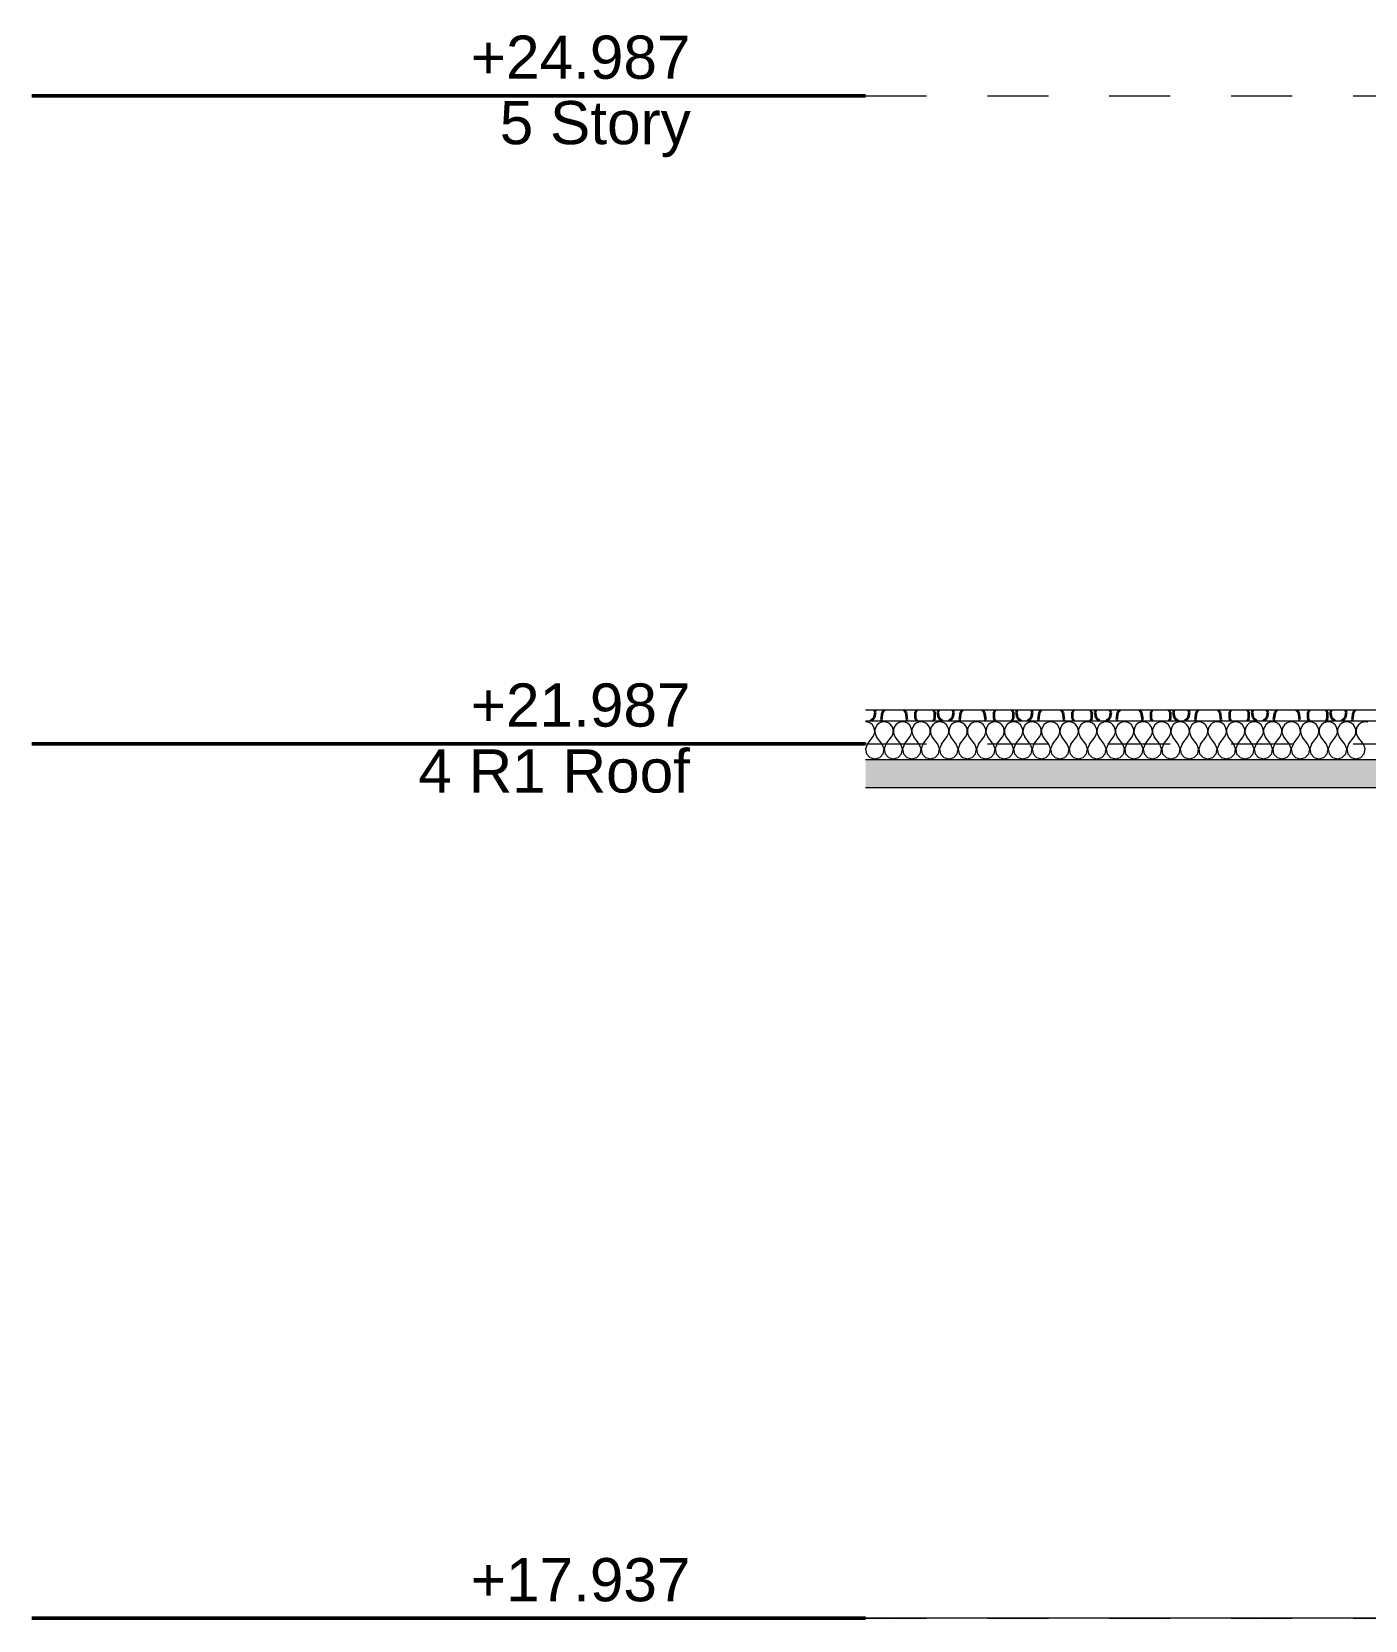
# Model space of a CAD drawing. Header units: millimetres. Extents: x -46169 to 228156, y -86316 to 18123.
# Drawn here: x 205346 to 211522, y -70388 to -63033 of the extents above; entities that cross this region are included whole.
import ezdxf

# ---------------------------------------------------------------- set-up
doc = ezdxf.new("R2010")
doc.units = ezdxf.units.MM
doc.header["$MEASUREMENT"] = 0
doc.linetypes.add('Dashed', pattern=[2822.222233, 1411.111116, -1411.111116])
doc.linetypes.add('Wipeout_Contour', pattern=[1000, 0, -1000])
for name, color, linetype, lineweight, true_color in [('0_Pen_No__105', 7, 'Continuous', 15, 0xa6a6a6), ('0_Pen_No__25', 7, 'Continuous', 50, 0x2a2a2a), ('A-20-M_Floor_Slab_Pen_No__107', 7, 'Continuous', 15, 0xa6a6a6), ('A-20-M_Floor_Slab_Pen_No__109', 7, 'Continuous', 15, 0xa6a6a6), ('A-20-M_Floor_Slab_Pen_No__144', 7, 'Continuous', 0, 0xc8c8c8), ('A-20-M_Floor_Slab_Pen_No__149', 7, 'Continuous', 0, 0x2a2a2a), ('A-20-M_Floor_Slab_Pen_No__69', 7, 'Continuous', 20, 0x606060)]:
    doc.layers.add(name, color=color, linetype=linetype, lineweight=lineweight, true_color=true_color)
for name, color, linetype, lineweight in [('0_Pen_No__6', 7, 'Continuous', 35), ('A-20-M_Floor_Slab_Pen_No__146', 8, 'Continuous', 0), ('A-20-M_Floor_Slab_Pen_No__4', 7, 'Continuous', 20), ('A-20-M_Floor_Slab_Pen_No__41', 7, 'Continuous', 35)]:
    doc.layers.add(name, color=color, linetype=linetype, lineweight=lineweight)
doc.layers.add('A-20-M_Floor_Slab', color=7, linetype='Continuous')
doc.styles.add('GENERATED_STYLE_1', font='')
doc.styles.get('GENERATED_STYLE_1').set_extended_font_data('Swis721 BT')

# ---------------------------------------------------------------- blocks, each defined once
blk = doc.blocks.new('Section Elem_550_3', base_point=(223698.6, -82529.3))
at = {"color": 254, "linetype": 'Wipeout_Contour', "lineweight": 0, "ltscale": 898909.740723}
blk.add_wipeout([(217624.4, -70394.3), (217624.4, -70379.3), (209207.6, -70379.3), (209207.6, -70394.3)], dxfattribs=at).dxf.layer = 'A-20-M_Floor_Slab'
at = {"layer": 'A-20-M_Floor_Slab_Pen_No__109', "linetype": 'Continuous'}
h = blk.add_hatch(dxfattribs=at)
h.set_pattern_fill('Lightweight_Concrete_0003', color=256, style=0, pattern_type=2)
h.set_pattern_definition([(0, (223698.64, -82529.25), (0, 779.423), [48.75, -401.25]), (0, (223923.64, -82139.5), (0, 779.423), [48.75, -401.25]), (60, (223698.64, -82529.25), (-675, 389.71), [48.75, -401.25]), (60, (224148.64, -82529.25), (-675, 389.71), [48.75, -401.25]), (120, (223747.4, -82529.25), (675, 389.71), [48.75, -401.25]), (120, (224197.4, -82529.25), (675, 389.71), [48.75, -401.25]), (0, (223698.64, -82454.25), (0, 150), [0, -150, 0, -225]), (45, (223773.64, -82454.25), (-106.066, 106.066), [0, -112.5, 0, -187.5])])
h.paths.add_polyline_path([(217624.4, -70394.3), (217624.4, -70379.3), (209207.6, -70379.3), (209207.6, -70394.3)])
at = {"layer": 'A-20-M_Floor_Slab_Pen_No__144', "linetype": 'Continuous'}
blk.add_line((212540.5, -70379.3), (209207.6, -70379.3), dxfattribs=at)
blk = doc.blocks.new('*X611', base_point=(223698.6, -82529.3))
at = {"layer": 'A-20-M_Floor_Slab_Pen_No__41', "linetype": 'Continuous'}
for p, q in [((209253.3, -66182.9), (209248.3, -66174.3)), ((209248.7, -66208.7), (209253.3, -66182.9)), ((209284, -66185.4), (209279.1, -66219.5)), ((209293.6, -66174.3), (209284, -66185.4)), ((209395.3, -66185.4), (209385.7, -66174.3)), ((209400.2, -66219.5), (209395.3, -66185.4)), ((209444.6, -66174.3), (209437.8, -66183.6)), ((209437.8, -66183.6), (209437.8, -66213.1)), ((209528.6, -66183.6), (209521.8, -66174.3)), ((209528.6, -66213.1), (209528.6, -66183.6)), ((209546.4, -66174.3), (209541.5, -66182.9)), ((209541.5, -66182.9), (209546, -66208.7)), ((209617, -66182.9), (209612, -66174.3)), ((209612.5, -66208.7), (209617, -66182.9)), ((209647.7, -66185.4), (209642.8, -66219.5)), ((209657.3, -66174.3), (209647.7, -66185.4)), ((209759, -66185.4), (209749.4, -66174.3)), ((209763.9, -66219.5), (209759, -66185.4)), ((209808.3, -66174.3), (209801.5, -66183.6)), ((209801.5, -66183.6), (209801.5, -66213.1)), ((209892.3, -66183.6), (209885.5, -66174.3)), ((209892.3, -66213.1), (209892.3, -66183.6)), ((209910.2, -66174.3), (209905.2, -66182.9)), ((209905.2, -66182.9), (209909.7, -66208.7)), ((209980.7, -66182.9), (209975.7, -66174.3)), ((209976.2, -66208.7), (209980.7, -66182.9)), ((210011.4, -66185.4), (210006.5, -66219.5)), ((210021, -66174.3), (210011.4, -66185.4)), ((210122.7, -66185.4), (210113.1, -66174.3)), ((210127.6, -66219.5), (210122.7, -66185.4)), ((210172, -66174.3), (210165.2, -66183.6)), ((210165.2, -66183.6), (210165.2, -66213.1)), ((210256, -66183.6), (210249.2, -66174.3)), ((210256, -66213.1), (210256, -66183.6)), ((210273.9, -66174.3), (210268.9, -66182.9)), ((210268.9, -66182.9), (210273.4, -66208.7)), ((210344.4, -66182.9), (210339.5, -66174.3)), ((210339.9, -66208.7), (210344.4, -66182.9)), ((210375.1, -66185.4), (210370.2, -66219.5)), ((210384.7, -66174.3), (210375.1, -66185.4)), ((210486.4, -66185.4), (210476.8, -66174.3)), ((210491.4, -66219.5), (210486.4, -66185.4)), ((210535.8, -66174.3), (210529, -66183.6)), ((210529, -66183.6), (210529, -66213.1)), ((210619.7, -66183.6), (210612.9, -66174.3)), ((210619.7, -66213.1), (210619.7, -66183.6)), ((210637.6, -66174.3), (210632.6, -66182.9)), ((210632.6, -66182.9), (210637.1, -66208.7)), ((210708.1, -66182.9), (210703.2, -66174.3)), ((210703.6, -66208.7), (210708.1, -66182.9)), ((210738.8, -66185.4), (210733.9, -66219.5)), ((210748.4, -66174.3), (210738.8, -66185.4)), ((210850.2, -66185.4), (210840.5, -66174.3)), ((210855.1, -66219.5), (210850.2, -66185.4)), ((210899.5, -66174.3), (210892.7, -66183.6)), ((210892.7, -66183.6), (210892.7, -66213.1)), ((210983.4, -66183.6), (210976.6, -66174.3)), ((210983.4, -66213.1), (210983.4, -66183.6)), ((211001.3, -66174.3), (210996.3, -66182.9)), ((210996.3, -66182.9), (211000.9, -66208.7)), ((211071.8, -66182.9), (211066.9, -66174.3)), ((211067.3, -66208.7), (211071.8, -66182.9)), ((211102.5, -66185.4), (211097.6, -66219.5)), ((211112.1, -66174.3), (211102.5, -66185.4)), ((211213.9, -66185.4), (211204.2, -66174.3)), ((211218.8, -66219.5), (211213.9, -66185.4)), ((211263.2, -66174.3), (211256.4, -66183.6)), ((211256.4, -66183.6), (211256.4, -66213.1)), ((211347.1, -66183.6), (211340.3, -66174.3)), ((211347.1, -66213.1), (211347.1, -66183.6)), ((211365, -66174.3), (211360, -66182.9)), ((211360, -66182.9), (211364.6, -66208.7)), ((211435.6, -66182.9), (211430.6, -66174.3)), ((211431, -66208.7), (211435.6, -66182.9)), ((211466.2, -66185.4), (211461.3, -66219.5)), ((211475.8, -66174.3), (211466.2, -66185.4)), ((209230.2, -66224.3), (209248.7, -66208.7)), ((209279.1, -66219.5), (209281.2, -66224.3)), ((209398.1, -66224.3), (209400.2, -66219.5)), ((209437.8, -66213.1), (209445.9, -66224.3)), ((209520.5, -66224.3), (209528.6, -66213.1)), ((209546, -66208.7), (209564.5, -66224.3)), ((209593.9, -66224.3), (209612.5, -66208.7)), ((209642.8, -66219.5), (209644.9, -66224.3)), ((209761.8, -66224.3), (209763.9, -66219.5)), ((209801.5, -66213.1), (209809.7, -66224.3)), ((209884.2, -66224.3), (209892.3, -66213.1)), ((209909.7, -66208.7), (209928.3, -66224.3)), ((209957.6, -66224.3), (209976.2, -66208.7)), ((210006.5, -66219.5), (210008.6, -66224.3)), ((210125.5, -66224.3), (210127.6, -66219.5)), ((210165.2, -66213.1), (210173.4, -66224.3)), ((210247.9, -66224.3), (210256, -66213.1)), ((210273.4, -66208.7), (210292, -66224.3)), ((210321.3, -66224.3), (210339.9, -66208.7)), ((210370.2, -66219.5), (210372.3, -66224.3)), ((210489.2, -66224.3), (210491.4, -66219.5)), ((210529, -66213.1), (210537.1, -66224.3)), ((210611.6, -66224.3), (210619.7, -66213.1)), ((210637.1, -66208.7), (210655.7, -66224.3)), ((210685.1, -66224.3), (210703.6, -66208.7)), ((210733.9, -66219.5), (210736, -66224.3)), ((210852.9, -66224.3), (210855.1, -66219.5)), ((210892.7, -66213.1), (210900.8, -66224.3)), ((210975.3, -66224.3), (210983.4, -66213.1)), ((211000.9, -66208.7), (211019.4, -66224.3)), ((211048.8, -66224.3), (211067.3, -66208.7)), ((211097.6, -66219.5), (211099.8, -66224.3)), ((211216.6, -66224.3), (211218.8, -66219.5)), ((211256.4, -66213.1), (211264.5, -66224.3)), ((211339, -66224.3), (211347.1, -66213.1)), ((211364.6, -66208.7), (211383.1, -66224.3)), ((211412.5, -66224.3), (211431, -66208.7)), ((211461.3, -66219.5), (211463.5, -66224.3))]:
    blk.add_line(p, q, dxfattribs=at)
blk = doc.blocks.new('*X612', base_point=(223698.6, -82529.3))
at = {"layer": 'A-20-M_Floor_Slab_Pen_No__107', "linetype": 'Continuous'}
for p, q in [((209219.3, -66230.2), (209207.6, -66228.5)), ((209230.1, -66234.9), (209219.3, -66230.2)), ((209239.2, -66242.5), (209230.1, -66234.9)), ((209245.9, -66252.2), (209239.2, -66242.5)), ((209249.7, -66263.4), (209245.9, -66252.2)), ((209250.3, -66275.2), (209249.7, -66263.4)), ((209251.2, -66263.4), (209250.6, -66275.2)), ((209255, -66252.2), (209251.2, -66263.4)), ((209261.7, -66242.5), (209255, -66252.2)), ((209270.8, -66234.9), (209261.7, -66242.5)), ((209281.6, -66230.2), (209270.8, -66234.9)), ((209293.3, -66228.5), (209281.6, -66230.2)), ((209305, -66230.2), (209293.3, -66228.5)), ((209315.8, -66234.9), (209305, -66230.2)), ((209324.9, -66242.5), (209315.8, -66234.9)), ((209331.6, -66252.2), (209324.9, -66242.5)), ((209335.4, -66263.4), (209331.6, -66252.2)), ((209336, -66275.2), (209335.4, -66263.4)), ((209336.9, -66263.4), (209336.3, -66275.2)), ((209340.7, -66252.2), (209336.9, -66263.4)), ((209347.4, -66242.5), (209340.7, -66252.2)), ((209356.5, -66234.9), (209347.4, -66242.5)), ((209367.3, -66230.2), (209356.5, -66234.9)), ((209379, -66228.5), (209367.3, -66230.2)), ((209390.7, -66230.2), (209379, -66228.5)), ((209401.6, -66234.9), (209390.7, -66230.2)), ((209410.7, -66242.5), (209401.6, -66234.9)), ((209417.4, -66252.2), (209410.7, -66242.5)), ((209421.1, -66263.4), (209417.4, -66252.2)), ((209421.7, -66275.2), (209421.1, -66263.4)), ((209422.6, -66263.4), (209422.1, -66275.2)), ((209426.4, -66252.2), (209422.6, -66263.4)), ((209433.1, -66242.5), (209426.4, -66252.2)), ((209442.2, -66234.9), (209433.1, -66242.5)), ((209453, -66230.2), (209442.2, -66234.9)), ((209464.7, -66228.5), (209453, -66230.2)), ((209476.4, -66230.2), (209464.7, -66228.5)), ((209487.3, -66234.9), (209476.4, -66230.2)), ((209496.4, -66242.5), (209487.3, -66234.9)), ((209503.1, -66252.2), (209496.4, -66242.5)), ((209506.8, -66263.4), (209503.1, -66252.2)), ((209507.4, -66275.2), (209506.8, -66263.4)), ((209508.3, -66263.4), (209507.8, -66275.2)), ((209512.1, -66252.2), (209508.3, -66263.4)), ((209518.8, -66242.5), (209512.1, -66252.2)), ((209527.9, -66234.9), (209518.8, -66242.5)), ((209538.7, -66230.2), (209527.9, -66234.9)), ((209550.5, -66228.5), (209538.7, -66230.2)), ((209562.2, -66230.2), (209550.5, -66228.5)), ((209573, -66234.9), (209562.2, -66230.2)), ((209582.1, -66242.5), (209573, -66234.9)), ((209588.8, -66252.2), (209582.1, -66242.5)), ((209592.6, -66263.4), (209588.8, -66252.2)), ((209593.1, -66275.2), (209592.6, -66263.4)), ((209594.1, -66263.4), (209593.5, -66275.2)), ((209597.8, -66252.2), (209594.1, -66263.4)), ((209604.5, -66242.5), (209597.8, -66252.2)), ((209613.6, -66234.9), (209604.5, -66242.5)), ((209624.5, -66230.2), (209613.6, -66234.9)), ((209636.2, -66228.5), (209624.5, -66230.2)), ((209647.9, -66230.2), (209636.2, -66228.5)), ((209658.7, -66234.9), (209647.9, -66230.2)), ((209667.8, -66242.5), (209658.7, -66234.9)), ((209674.5, -66252.2), (209667.8, -66242.5)), ((209678.3, -66263.4), (209674.5, -66252.2)), ((209678.8, -66275.2), (209678.3, -66263.4)), ((209679.8, -66263.4), (209679.2, -66275.2)), ((209683.5, -66252.2), (209679.8, -66263.4)), ((209690.2, -66242.5), (209683.5, -66252.2)), ((209699.3, -66234.9), (209690.2, -66242.5)), ((209710.2, -66230.2), (209699.3, -66234.9)), ((209721.9, -66228.5), (209710.2, -66230.2)), ((209733.6, -66230.2), (209721.9, -66228.5)), ((209744.4, -66234.9), (209733.6, -66230.2)), ((209753.5, -66242.5), (209744.4, -66234.9)), ((209760.2, -66252.2), (209753.5, -66242.5)), ((209764, -66263.4), (209760.2, -66252.2)), ((209764.6, -66275.2), (209764, -66263.4)), ((209765.5, -66263.4), (209764.9, -66275.2)), ((209769.3, -66252.2), (209765.5, -66263.4)), ((209776, -66242.5), (209769.3, -66252.2)), ((209785.1, -66234.9), (209776, -66242.5)), ((209795.9, -66230.2), (209785.1, -66234.9)), ((209807.6, -66228.5), (209795.9, -66230.2)), ((209819.3, -66230.2), (209807.6, -66228.5)), ((209830.1, -66234.9), (209819.3, -66230.2)), ((209839.2, -66242.5), (209830.1, -66234.9)), ((209845.9, -66252.2), (209839.2, -66242.5)), ((209849.7, -66263.4), (209845.9, -66252.2)), ((209850.3, -66275.2), (209849.7, -66263.4)), ((209851.2, -66263.4), (209850.6, -66275.2)), ((209855, -66252.2), (209851.2, -66263.4)), ((209861.7, -66242.5), (209855, -66252.2)), ((209870.8, -66234.9), (209861.7, -66242.5)), ((209881.6, -66230.2), (209870.8, -66234.9)), ((209893.3, -66228.5), (209881.6, -66230.2)), ((209905, -66230.2), (209893.3, -66228.5)), ((209915.8, -66234.9), (209905, -66230.2)), ((209924.9, -66242.5), (209915.8, -66234.9)), ((209931.6, -66252.2), (209924.9, -66242.5)), ((209935.4, -66263.4), (209931.6, -66252.2)), ((209936, -66275.2), (209935.4, -66263.4)), ((209936.9, -66263.4), (209936.3, -66275.2)), ((209940.7, -66252.2), (209936.9, -66263.4)), ((209947.4, -66242.5), (209940.7, -66252.2)), ((209956.5, -66234.9), (209947.4, -66242.5)), ((209967.3, -66230.2), (209956.5, -66234.9)), ((209979, -66228.5), (209967.3, -66230.2)), ((209990.7, -66230.2), (209979, -66228.5)), ((210001.6, -66234.9), (209990.7, -66230.2)), ((210010.7, -66242.5), (210001.6, -66234.9)), ((210017.4, -66252.2), (210010.7, -66242.5)), ((210021.1, -66263.4), (210017.4, -66252.2)), ((210021.7, -66275.2), (210021.1, -66263.4)), ((210022.6, -66263.4), (210022.1, -66275.2)), ((210026.4, -66252.2), (210022.6, -66263.4)), ((210033.1, -66242.5), (210026.4, -66252.2)), ((210042.2, -66234.9), (210033.1, -66242.5)), ((210053, -66230.2), (210042.2, -66234.9)), ((210064.7, -66228.5), (210053, -66230.2)), ((210076.4, -66230.2), (210064.7, -66228.5)), ((210087.3, -66234.9), (210076.4, -66230.2)), ((210096.4, -66242.5), (210087.3, -66234.9)), ((210103.1, -66252.2), (210096.4, -66242.5)), ((210106.8, -66263.4), (210103.1, -66252.2)), ((210107.4, -66275.2), (210106.8, -66263.4)), ((210108.3, -66263.4), (210107.8, -66275.2)), ((210112.1, -66252.2), (210108.3, -66263.4)), ((210118.8, -66242.5), (210112.1, -66252.2)), ((210127.9, -66234.9), (210118.8, -66242.5)), ((210138.7, -66230.2), (210127.9, -66234.9)), ((210150.5, -66228.5), (210138.7, -66230.2)), ((210162.2, -66230.2), (210150.5, -66228.5)), ((210173, -66234.9), (210162.2, -66230.2)), ((210182.1, -66242.5), (210173, -66234.9)), ((210188.8, -66252.2), (210182.1, -66242.5)), ((210192.6, -66263.4), (210188.8, -66252.2)), ((210193.1, -66275.2), (210192.6, -66263.4)), ((210194.1, -66263.4), (210193.5, -66275.2)), ((210197.8, -66252.2), (210194.1, -66263.4)), ((210204.5, -66242.5), (210197.8, -66252.2)), ((210213.6, -66234.9), (210204.5, -66242.5)), ((210224.5, -66230.2), (210213.6, -66234.9)), ((210236.2, -66228.5), (210224.5, -66230.2)), ((210247.9, -66230.2), (210236.2, -66228.5)), ((210258.7, -66234.9), (210247.9, -66230.2)), ((210267.8, -66242.5), (210258.7, -66234.9)), ((210274.5, -66252.2), (210267.8, -66242.5)), ((210278.3, -66263.4), (210274.5, -66252.2)), ((210278.8, -66275.2), (210278.3, -66263.4)), ((210279.8, -66263.4), (210279.2, -66275.2)), ((210283.5, -66252.2), (210279.8, -66263.4)), ((210290.2, -66242.5), (210283.5, -66252.2)), ((210299.3, -66234.9), (210290.2, -66242.5)), ((210310.2, -66230.2), (210299.3, -66234.9)), ((210321.9, -66228.5), (210310.2, -66230.2)), ((210333.6, -66230.2), (210321.9, -66228.5)), ((210344.4, -66234.9), (210333.6, -66230.2)), ((210353.5, -66242.5), (210344.4, -66234.9)), ((210360.2, -66252.2), (210353.5, -66242.5)), ((210364, -66263.4), (210360.2, -66252.2)), ((210364.6, -66275.2), (210364, -66263.4)), ((210365.5, -66263.4), (210364.9, -66275.2)), ((210369.3, -66252.2), (210365.5, -66263.4)), ((210376, -66242.5), (210369.3, -66252.2)), ((210385.1, -66234.9), (210376, -66242.5)), ((210395.9, -66230.2), (210385.1, -66234.9)), ((210407.6, -66228.5), (210395.9, -66230.2)), ((210419.3, -66230.2), (210407.6, -66228.5)), ((210430.1, -66234.9), (210419.3, -66230.2)), ((210439.2, -66242.5), (210430.1, -66234.9)), ((210445.9, -66252.2), (210439.2, -66242.5)), ((210449.7, -66263.4), (210445.9, -66252.2)), ((210450.3, -66275.2), (210449.7, -66263.4)), ((210451.2, -66263.4), (210450.6, -66275.2)), ((210455, -66252.2), (210451.2, -66263.4)), ((210461.7, -66242.5), (210455, -66252.2)), ((210470.8, -66234.9), (210461.7, -66242.5)), ((210481.6, -66230.2), (210470.8, -66234.9)), ((210493.3, -66228.5), (210481.6, -66230.2)), ((210505, -66230.2), (210493.3, -66228.5)), ((210515.8, -66234.9), (210505, -66230.2)), ((210524.9, -66242.5), (210515.8, -66234.9)), ((210531.6, -66252.2), (210524.9, -66242.5)), ((210535.4, -66263.4), (210531.6, -66252.2)), ((210536, -66275.2), (210535.4, -66263.4)), ((210536.9, -66263.4), (210536.3, -66275.2)), ((210540.7, -66252.2), (210536.9, -66263.4)), ((210547.4, -66242.5), (210540.7, -66252.2)), ((210556.5, -66234.9), (210547.4, -66242.5)), ((210567.3, -66230.2), (210556.5, -66234.9)), ((210579, -66228.5), (210567.3, -66230.2)), ((210590.7, -66230.2), (210579, -66228.5)), ((210601.6, -66234.9), (210590.7, -66230.2)), ((210610.7, -66242.5), (210601.6, -66234.9)), ((210617.4, -66252.2), (210610.7, -66242.5)), ((210621.1, -66263.4), (210617.4, -66252.2)), ((210621.7, -66275.2), (210621.1, -66263.4)), ((210622.6, -66263.4), (210622.1, -66275.2)), ((210626.4, -66252.2), (210622.6, -66263.4)), ((210633.1, -66242.5), (210626.4, -66252.2)), ((210642.2, -66234.9), (210633.1, -66242.5)), ((210653, -66230.2), (210642.2, -66234.9)), ((210664.7, -66228.5), (210653, -66230.2)), ((210676.4, -66230.2), (210664.7, -66228.5)), ((210687.3, -66234.9), (210676.4, -66230.2)), ((210696.4, -66242.5), (210687.3, -66234.9)), ((210703.1, -66252.2), (210696.4, -66242.5)), ((210706.8, -66263.4), (210703.1, -66252.2)), ((210707.4, -66275.2), (210706.8, -66263.4)), ((210708.3, -66263.4), (210707.8, -66275.2)), ((210712.1, -66252.2), (210708.3, -66263.4)), ((210718.8, -66242.5), (210712.1, -66252.2)), ((210727.9, -66234.9), (210718.8, -66242.5)), ((210738.7, -66230.2), (210727.9, -66234.9)), ((210750.5, -66228.5), (210738.7, -66230.2)), ((210762.2, -66230.2), (210750.5, -66228.5)), ((210773, -66234.9), (210762.2, -66230.2)), ((210782.1, -66242.5), (210773, -66234.9)), ((210788.8, -66252.2), (210782.1, -66242.5)), ((210792.6, -66263.4), (210788.8, -66252.2)), ((210793.1, -66275.2), (210792.6, -66263.4)), ((210794.1, -66263.4), (210793.5, -66275.2)), ((210797.8, -66252.2), (210794.1, -66263.4)), ((210804.5, -66242.5), (210797.8, -66252.2)), ((210813.6, -66234.9), (210804.5, -66242.5)), ((210824.5, -66230.2), (210813.6, -66234.9)), ((210836.2, -66228.5), (210824.5, -66230.2)), ((210847.9, -66230.2), (210836.2, -66228.5)), ((210858.7, -66234.9), (210847.9, -66230.2)), ((210867.8, -66242.5), (210858.7, -66234.9)), ((210874.5, -66252.2), (210867.8, -66242.5)), ((210878.3, -66263.4), (210874.5, -66252.2)), ((210878.8, -66275.2), (210878.3, -66263.4)), ((210879.8, -66263.4), (210879.2, -66275.2)), ((210883.5, -66252.2), (210879.8, -66263.4)), ((210890.2, -66242.5), (210883.5, -66252.2)), ((210899.3, -66234.9), (210890.2, -66242.5)), ((210910.2, -66230.2), (210899.3, -66234.9)), ((210921.9, -66228.5), (210910.2, -66230.2)), ((210933.6, -66230.2), (210921.9, -66228.5)), ((210944.4, -66234.9), (210933.6, -66230.2)), ((210953.5, -66242.5), (210944.4, -66234.9)), ((210960.2, -66252.2), (210953.5, -66242.5)), ((210964, -66263.4), (210960.2, -66252.2)), ((210964.6, -66275.2), (210964, -66263.4)), ((210965.5, -66263.4), (210964.9, -66275.2)), ((210969.3, -66252.2), (210965.5, -66263.4)), ((210976, -66242.5), (210969.3, -66252.2)), ((210985.1, -66234.9), (210976, -66242.5)), ((210995.9, -66230.2), (210985.1, -66234.9)), ((211007.6, -66228.5), (210995.9, -66230.2)), ((211019.3, -66230.2), (211007.6, -66228.5)), ((211030.1, -66234.9), (211019.3, -66230.2)), ((211039.2, -66242.5), (211030.1, -66234.9)), ((211045.9, -66252.2), (211039.2, -66242.5)), ((211049.7, -66263.4), (211045.9, -66252.2)), ((211050.3, -66275.2), (211049.7, -66263.4)), ((211051.2, -66263.4), (211050.6, -66275.2)), ((211055, -66252.2), (211051.2, -66263.4)), ((211061.7, -66242.5), (211055, -66252.2)), ((211070.8, -66234.9), (211061.7, -66242.5)), ((211081.6, -66230.2), (211070.8, -66234.9)), ((211093.3, -66228.5), (211081.6, -66230.2)), ((211105, -66230.2), (211093.3, -66228.5)), ((211115.8, -66234.9), (211105, -66230.2)), ((211124.9, -66242.5), (211115.8, -66234.9)), ((211131.6, -66252.2), (211124.9, -66242.5)), ((211135.4, -66263.4), (211131.6, -66252.2)), ((211136, -66275.2), (211135.4, -66263.4)), ((211136.9, -66263.4), (211136.3, -66275.2)), ((211140.7, -66252.2), (211136.9, -66263.4)), ((211147.4, -66242.5), (211140.7, -66252.2)), ((211156.5, -66234.9), (211147.4, -66242.5)), ((211167.3, -66230.2), (211156.5, -66234.9)), ((211179, -66228.5), (211167.3, -66230.2)), ((211190.7, -66230.2), (211179, -66228.5)), ((211201.6, -66234.9), (211190.7, -66230.2)), ((211210.7, -66242.5), (211201.6, -66234.9)), ((211217.4, -66252.2), (211210.7, -66242.5)), ((211221.1, -66263.4), (211217.4, -66252.2)), ((211221.7, -66275.2), (211221.1, -66263.4)), ((211222.6, -66263.4), (211222.1, -66275.2)), ((211226.4, -66252.2), (211222.6, -66263.4)), ((211233.1, -66242.5), (211226.4, -66252.2)), ((211242.2, -66234.9), (211233.1, -66242.5)), ((211253, -66230.2), (211242.2, -66234.9)), ((211264.7, -66228.5), (211253, -66230.2)), ((211276.4, -66230.2), (211264.7, -66228.5)), ((211287.3, -66234.9), (211276.4, -66230.2)), ((211296.4, -66242.5), (211287.3, -66234.9)), ((211303.1, -66252.2), (211296.4, -66242.5)), ((211306.8, -66263.4), (211303.1, -66252.2)), ((211307.4, -66275.2), (211306.8, -66263.4)), ((211308.3, -66263.4), (211307.8, -66275.2)), ((211312.1, -66252.2), (211308.3, -66263.4)), ((211318.8, -66242.5), (211312.1, -66252.2)), ((211327.9, -66234.9), (211318.8, -66242.5)), ((211338.7, -66230.2), (211327.9, -66234.9)), ((211350.5, -66228.5), (211338.7, -66230.2)), ((211362.2, -66230.2), (211350.5, -66228.5)), ((211373, -66234.9), (211362.2, -66230.2)), ((211382.1, -66242.5), (211373, -66234.9)), ((211388.8, -66252.2), (211382.1, -66242.5)), ((211392.6, -66263.4), (211388.8, -66252.2)), ((211393.1, -66275.2), (211392.6, -66263.4)), ((211394.1, -66263.4), (211393.5, -66275.2)), ((211397.8, -66252.2), (211394.1, -66263.4)), ((211404.5, -66242.5), (211397.8, -66252.2)), ((211413.6, -66234.9), (211404.5, -66242.5)), ((211424.5, -66230.2), (211413.6, -66234.9)), ((211436.2, -66228.5), (211424.5, -66230.2)), ((211447.9, -66230.2), (211436.2, -66228.5)), ((211458.7, -66234.9), (211447.9, -66230.2)), ((211467.8, -66242.5), (211458.7, -66234.9)), ((211474.5, -66252.2), (211467.8, -66242.5)), ((211478.3, -66263.4), (211474.5, -66252.2)), ((211478.8, -66275.2), (211478.3, -66263.4)), ((211479.8, -66263.4), (211479.2, -66275.2)), ((211483.5, -66252.2), (211479.8, -66263.4)), ((211490.2, -66242.5), (211483.5, -66252.2)), ((211499.3, -66234.9), (211490.2, -66242.5)), ((211510.2, -66230.2), (211499.3, -66234.9)), ((211521.9, -66228.5), (211510.2, -66230.2)), ((211533.6, -66230.2), (211521.9, -66228.5)), ((209216.2, -66331.4), (209207.8, -66353.3)), ((209216.2, -66331.4), (209241.9, -66297.1)), ((209241.9, -66297.1), (209247.6, -66286.8)), ((209247.6, -66286.8), (209250.3, -66275.2)), ((209250.6, -66275.2), (209253.3, -66286.8)), ((209253.3, -66286.8), (209259, -66297.1)), ((209284.7, -66331.4), (209259, -66297.1)), ((209293.1, -66353.3), (209284.7, -66331.4)), ((209301.9, -66331.4), (209293.5, -66353.3)), ((209301.9, -66331.4), (209327.6, -66297.1)), ((209327.6, -66297.1), (209333.3, -66286.8)), ((209333.3, -66286.8), (209336, -66275.2)), ((209336.3, -66275.2), (209339, -66286.8)), ((209339, -66286.8), (209344.7, -66297.1)), ((209370.5, -66331.4), (209344.7, -66297.1)), ((209378.8, -66353.3), (209370.5, -66331.4)), ((209387.6, -66331.4), (209379.2, -66353.3)), ((209387.6, -66331.4), (209413.3, -66297.1)), ((209413.3, -66297.1), (209419, -66286.8)), ((209419, -66286.8), (209421.7, -66275.2)), ((209422.1, -66275.2), (209424.7, -66286.8)), ((209424.7, -66286.8), (209430.5, -66297.1)), ((209456.2, -66331.4), (209430.5, -66297.1)), ((209464.6, -66353.3), (209456.2, -66331.4)), ((209473.3, -66331.4), (209464.9, -66353.3)), ((209473.3, -66331.4), (209499, -66297.1)), ((209499, -66297.1), (209504.7, -66286.8)), ((209504.7, -66286.8), (209507.4, -66275.2)), ((209507.8, -66275.2), (209510.4, -66286.8)), ((209510.4, -66286.8), (209516.2, -66297.1)), ((209541.9, -66331.4), (209516.2, -66297.1)), ((209550.3, -66353.3), (209541.9, -66331.4)), ((209559, -66331.4), (209550.6, -66353.3)), ((209559, -66331.4), (209584.7, -66297.1)), ((209584.7, -66297.1), (209590.5, -66286.8)), ((209590.5, -66286.8), (209593.1, -66275.2)), ((209593.5, -66275.2), (209596.2, -66286.8)), ((209596.2, -66286.8), (209601.9, -66297.1)), ((209627.6, -66331.4), (209601.9, -66297.1)), ((209636, -66353.3), (209627.6, -66331.4)), ((209644.7, -66331.4), (209636.3, -66353.3)), ((209644.7, -66331.4), (209670.5, -66297.1)), ((209670.5, -66297.1), (209676.2, -66286.8)), ((209676.2, -66286.8), (209678.8, -66275.2)), ((209679.2, -66275.2), (209681.9, -66286.8)), ((209681.9, -66286.8), (209687.6, -66297.1)), ((209713.3, -66331.4), (209687.6, -66297.1)), ((209721.7, -66353.3), (209713.3, -66331.4)), ((209730.5, -66331.4), (209722.1, -66353.3)), ((209730.5, -66331.4), (209756.2, -66297.1)), ((209756.2, -66297.1), (209761.9, -66286.8)), ((209761.9, -66286.8), (209764.6, -66275.2)), ((209764.9, -66275.2), (209767.6, -66286.8)), ((209767.6, -66286.8), (209773.3, -66297.1)), ((209799, -66331.4), (209773.3, -66297.1)), ((209807.4, -66353.3), (209799, -66331.4)), ((209816.2, -66331.4), (209807.8, -66353.3)), ((209816.2, -66331.4), (209841.9, -66297.1)), ((209841.9, -66297.1), (209847.6, -66286.8)), ((209847.6, -66286.8), (209850.3, -66275.2)), ((209850.6, -66275.2), (209853.3, -66286.8)), ((209853.3, -66286.8), (209859, -66297.1)), ((209884.7, -66331.4), (209859, -66297.1)), ((209893.1, -66353.3), (209884.7, -66331.4)), ((209901.9, -66331.4), (209893.5, -66353.3)), ((209901.9, -66331.4), (209927.6, -66297.1)), ((209927.6, -66297.1), (209933.3, -66286.8)), ((209933.3, -66286.8), (209936, -66275.2)), ((209936.3, -66275.2), (209939, -66286.8)), ((209939, -66286.8), (209944.7, -66297.1)), ((209970.5, -66331.4), (209944.7, -66297.1)), ((209978.8, -66353.3), (209970.5, -66331.4)), ((209987.6, -66331.4), (209979.2, -66353.3)), ((209987.6, -66331.4), (210013.3, -66297.1)), ((210013.3, -66297.1), (210019, -66286.8)), ((210019, -66286.8), (210021.7, -66275.2)), ((210022.1, -66275.2), (210024.7, -66286.8)), ((210024.7, -66286.8), (210030.5, -66297.1)), ((210056.2, -66331.4), (210030.5, -66297.1)), ((210064.6, -66353.3), (210056.2, -66331.4)), ((210073.3, -66331.4), (210064.9, -66353.3)), ((210073.3, -66331.4), (210099, -66297.1)), ((210099, -66297.1), (210104.7, -66286.8)), ((210104.7, -66286.8), (210107.4, -66275.2)), ((210107.8, -66275.2), (210110.4, -66286.8)), ((210110.4, -66286.8), (210116.2, -66297.1)), ((210141.9, -66331.4), (210116.2, -66297.1)), ((210150.3, -66353.3), (210141.9, -66331.4)), ((210159, -66331.4), (210150.6, -66353.3)), ((210159, -66331.4), (210184.7, -66297.1)), ((210184.7, -66297.1), (210190.5, -66286.8)), ((210190.5, -66286.8), (210193.1, -66275.2)), ((210193.5, -66275.2), (210196.2, -66286.8)), ((210196.2, -66286.8), (210201.9, -66297.1)), ((210227.6, -66331.4), (210201.9, -66297.1)), ((210236, -66353.3), (210227.6, -66331.4)), ((210244.7, -66331.4), (210236.3, -66353.3)), ((210244.7, -66331.4), (210270.5, -66297.1)), ((210270.5, -66297.1), (210276.2, -66286.8)), ((210276.2, -66286.8), (210278.8, -66275.2)), ((210279.2, -66275.2), (210281.9, -66286.8)), ((210281.9, -66286.8), (210287.6, -66297.1)), ((210313.3, -66331.4), (210287.6, -66297.1)), ((210321.7, -66353.3), (210313.3, -66331.4)), ((210330.5, -66331.4), (210322.1, -66353.3)), ((210330.5, -66331.4), (210356.2, -66297.1)), ((210356.2, -66297.1), (210361.9, -66286.8)), ((210361.9, -66286.8), (210364.6, -66275.2)), ((210364.9, -66275.2), (210367.6, -66286.8)), ((210367.6, -66286.8), (210373.3, -66297.1)), ((210399, -66331.4), (210373.3, -66297.1)), ((210407.4, -66353.3), (210399, -66331.4)), ((210416.2, -66331.4), (210407.8, -66353.3)), ((210416.2, -66331.4), (210441.9, -66297.1)), ((210441.9, -66297.1), (210447.6, -66286.8)), ((210447.6, -66286.8), (210450.3, -66275.2)), ((210450.6, -66275.2), (210453.3, -66286.8)), ((210453.3, -66286.8), (210459, -66297.1)), ((210484.7, -66331.4), (210459, -66297.1)), ((210493.1, -66353.3), (210484.7, -66331.4)), ((210501.9, -66331.4), (210493.5, -66353.3)), ((210501.9, -66331.4), (210527.6, -66297.1)), ((210527.6, -66297.1), (210533.3, -66286.8)), ((210533.3, -66286.8), (210536, -66275.2)), ((210536.3, -66275.2), (210539, -66286.8)), ((210539, -66286.8), (210544.7, -66297.1)), ((210570.5, -66331.4), (210544.7, -66297.1)), ((210578.8, -66353.3), (210570.5, -66331.4)), ((210587.6, -66331.4), (210579.2, -66353.3)), ((210587.6, -66331.4), (210613.3, -66297.1)), ((210613.3, -66297.1), (210619, -66286.8)), ((210619, -66286.8), (210621.7, -66275.2)), ((210622.1, -66275.2), (210624.7, -66286.8)), ((210624.7, -66286.8), (210630.5, -66297.1)), ((210656.2, -66331.4), (210630.5, -66297.1)), ((210664.6, -66353.3), (210656.2, -66331.4)), ((210673.3, -66331.4), (210664.9, -66353.3)), ((210673.3, -66331.4), (210699, -66297.1)), ((210699, -66297.1), (210704.7, -66286.8)), ((210704.7, -66286.8), (210707.4, -66275.2)), ((210707.8, -66275.2), (210710.4, -66286.8)), ((210710.4, -66286.8), (210716.2, -66297.1)), ((210741.9, -66331.4), (210716.2, -66297.1)), ((210750.3, -66353.3), (210741.9, -66331.4)), ((210759, -66331.4), (210750.6, -66353.3)), ((210759, -66331.4), (210784.7, -66297.1)), ((210784.7, -66297.1), (210790.5, -66286.8)), ((210790.5, -66286.8), (210793.1, -66275.2)), ((210793.5, -66275.2), (210796.2, -66286.8)), ((210796.2, -66286.8), (210801.9, -66297.1)), ((210827.6, -66331.4), (210801.9, -66297.1)), ((210836, -66353.3), (210827.6, -66331.4)), ((210844.7, -66331.4), (210836.3, -66353.3)), ((210844.7, -66331.4), (210870.5, -66297.1)), ((210870.5, -66297.1), (210876.2, -66286.8)), ((210876.2, -66286.8), (210878.8, -66275.2)), ((210879.2, -66275.2), (210881.9, -66286.8)), ((210881.9, -66286.8), (210887.6, -66297.1)), ((210913.3, -66331.4), (210887.6, -66297.1)), ((210921.7, -66353.3), (210913.3, -66331.4)), ((210930.5, -66331.4), (210922.1, -66353.3)), ((210930.5, -66331.4), (210956.2, -66297.1)), ((210956.2, -66297.1), (210961.9, -66286.8)), ((210961.9, -66286.8), (210964.6, -66275.2)), ((210964.9, -66275.2), (210967.6, -66286.8)), ((210967.6, -66286.8), (210973.3, -66297.1)), ((210999, -66331.4), (210973.3, -66297.1)), ((211007.4, -66353.3), (210999, -66331.4)), ((211016.2, -66331.4), (211007.8, -66353.3)), ((211016.2, -66331.4), (211041.9, -66297.1)), ((211041.9, -66297.1), (211047.6, -66286.8)), ((211047.6, -66286.8), (211050.3, -66275.2)), ((211050.6, -66275.2), (211053.3, -66286.8)), ((211053.3, -66286.8), (211059, -66297.1)), ((211084.7, -66331.4), (211059, -66297.1)), ((211093.1, -66353.3), (211084.7, -66331.4)), ((211101.9, -66331.4), (211093.5, -66353.3)), ((211101.9, -66331.4), (211127.6, -66297.1)), ((211127.6, -66297.1), (211133.3, -66286.8)), ((211133.3, -66286.8), (211136, -66275.2)), ((211136.3, -66275.2), (211139, -66286.8)), ((211139, -66286.8), (211144.7, -66297.1)), ((211170.5, -66331.4), (211144.7, -66297.1)), ((211178.8, -66353.3), (211170.5, -66331.4)), ((211187.6, -66331.4), (211179.2, -66353.3)), ((211187.6, -66331.4), (211213.3, -66297.1)), ((211213.3, -66297.1), (211219, -66286.8)), ((211219, -66286.8), (211221.7, -66275.2)), ((211222.1, -66275.2), (211224.7, -66286.8)), ((211224.7, -66286.8), (211230.5, -66297.1)), ((211256.2, -66331.4), (211230.5, -66297.1)), ((211264.6, -66353.3), (211256.2, -66331.4)), ((211273.3, -66331.4), (211264.9, -66353.3)), ((211273.3, -66331.4), (211299, -66297.1)), ((211299, -66297.1), (211304.7, -66286.8)), ((211304.7, -66286.8), (211307.4, -66275.2)), ((211307.8, -66275.2), (211310.4, -66286.8)), ((211310.4, -66286.8), (211316.2, -66297.1)), ((211341.9, -66331.4), (211316.2, -66297.1)), ((211350.3, -66353.3), (211341.9, -66331.4)), ((211359, -66331.4), (211350.6, -66353.3)), ((211359, -66331.4), (211384.7, -66297.1)), ((211384.7, -66297.1), (211390.5, -66286.8)), ((211390.5, -66286.8), (211393.1, -66275.2)), ((211393.5, -66275.2), (211396.2, -66286.8)), ((211396.2, -66286.8), (211401.9, -66297.1)), ((211427.6, -66331.4), (211401.9, -66297.1)), ((211436, -66353.3), (211427.6, -66331.4)), ((211444.7, -66331.4), (211436.3, -66353.3)), ((211444.7, -66331.4), (211470.5, -66297.1)), ((211470.5, -66297.1), (211476.2, -66286.8)), ((211476.2, -66286.8), (211478.8, -66275.2)), ((211479.2, -66275.2), (211481.9, -66286.8)), ((211481.9, -66286.8), (211487.6, -66297.1)), ((211513.3, -66331.4), (211487.6, -66297.1)), ((211521.7, -66353.3), (211513.3, -66331.4)), ((209207.8, -66353.3), (209212.1, -66376.3)), ((209212.1, -66376.3), (209227.9, -66393.6)), ((209227.9, -66393.6), (209250.5, -66400)), ((209250.5, -66400), (209273, -66393.6)), ((209273, -66393.6), (209288.8, -66376.3)), ((209288.8, -66376.3), (209293.1, -66353.3)), ((209293.5, -66353.3), (209297.8, -66376.3)), ((209297.8, -66376.3), (209313.6, -66393.6)), ((209313.6, -66393.6), (209336.2, -66400)), ((209336.2, -66400), (209358.7, -66393.6)), ((209358.7, -66393.6), (209374.5, -66376.3)), ((209374.5, -66376.3), (209378.8, -66353.3)), ((209379.2, -66353.3), (209383.5, -66376.3)), ((209383.5, -66376.3), (209399.3, -66393.6)), ((209399.3, -66393.6), (209421.9, -66400)), ((209421.9, -66400), (209444.4, -66393.6)), ((209444.4, -66393.6), (209460.2, -66376.3)), ((209460.2, -66376.3), (209464.6, -66353.3)), ((209464.9, -66353.3), (209469.3, -66376.3)), ((209469.3, -66376.3), (209485.1, -66393.6)), ((209485.1, -66393.6), (209507.6, -66400)), ((209507.6, -66400), (209530.1, -66393.6)), ((209530.1, -66393.6), (209545.9, -66376.3)), ((209545.9, -66376.3), (209550.3, -66353.3)), ((209550.6, -66353.3), (209555, -66376.3)), ((209555, -66376.3), (209570.8, -66393.6)), ((209570.8, -66393.6), (209593.3, -66400)), ((209593.3, -66400), (209615.8, -66393.6)), ((209615.8, -66393.6), (209631.6, -66376.3)), ((209631.6, -66376.3), (209636, -66353.3)), ((209636.3, -66353.3), (209640.7, -66376.3)), ((209640.7, -66376.3), (209656.5, -66393.6)), ((209656.5, -66393.6), (209679, -66400)), ((209679, -66400), (209701.6, -66393.6)), ((209701.6, -66393.6), (209717.4, -66376.3)), ((209717.4, -66376.3), (209721.7, -66353.3)), ((209722.1, -66353.3), (209726.4, -66376.3)), ((209726.4, -66376.3), (209742.2, -66393.6)), ((209742.2, -66393.6), (209764.7, -66400)), ((209764.7, -66400), (209787.3, -66393.6)), ((209787.3, -66393.6), (209803.1, -66376.3)), ((209803.1, -66376.3), (209807.4, -66353.3)), ((209807.8, -66353.3), (209812.1, -66376.3)), ((209812.1, -66376.3), (209827.9, -66393.6)), ((209827.9, -66393.6), (209850.5, -66400)), ((209850.5, -66400), (209873, -66393.6)), ((209873, -66393.6), (209888.8, -66376.3)), ((209888.8, -66376.3), (209893.1, -66353.3)), ((209893.5, -66353.3), (209897.8, -66376.3)), ((209897.8, -66376.3), (209913.6, -66393.6)), ((209913.6, -66393.6), (209936.2, -66400)), ((209936.2, -66400), (209958.7, -66393.6)), ((209958.7, -66393.6), (209974.5, -66376.3)), ((209974.5, -66376.3), (209978.8, -66353.3)), ((209979.2, -66353.3), (209983.5, -66376.3)), ((209983.5, -66376.3), (209999.3, -66393.6)), ((209999.3, -66393.6), (210021.9, -66400)), ((210021.9, -66400), (210044.4, -66393.6)), ((210044.4, -66393.6), (210060.2, -66376.3)), ((210060.2, -66376.3), (210064.6, -66353.3)), ((210064.9, -66353.3), (210069.3, -66376.3)), ((210069.3, -66376.3), (210085.1, -66393.6)), ((210085.1, -66393.6), (210107.6, -66400)), ((210107.6, -66400), (210130.1, -66393.6)), ((210130.1, -66393.6), (210145.9, -66376.3)), ((210145.9, -66376.3), (210150.3, -66353.3)), ((210150.6, -66353.3), (210155, -66376.3)), ((210155, -66376.3), (210170.8, -66393.6)), ((210170.8, -66393.6), (210193.3, -66400)), ((210193.3, -66400), (210215.8, -66393.6)), ((210215.8, -66393.6), (210231.6, -66376.3)), ((210231.6, -66376.3), (210236, -66353.3)), ((210236.3, -66353.3), (210240.7, -66376.3)), ((210240.7, -66376.3), (210256.5, -66393.6)), ((210256.5, -66393.6), (210279, -66400)), ((210279, -66400), (210301.6, -66393.6)), ((210301.6, -66393.6), (210317.4, -66376.3)), ((210317.4, -66376.3), (210321.7, -66353.3)), ((210322.1, -66353.3), (210326.4, -66376.3)), ((210326.4, -66376.3), (210342.2, -66393.6)), ((210342.2, -66393.6), (210364.7, -66400)), ((210364.7, -66400), (210387.3, -66393.6)), ((210387.3, -66393.6), (210403.1, -66376.3)), ((210403.1, -66376.3), (210407.4, -66353.3)), ((210407.8, -66353.3), (210412.1, -66376.3)), ((210412.1, -66376.3), (210427.9, -66393.6)), ((210427.9, -66393.6), (210450.5, -66400)), ((210450.5, -66400), (210473, -66393.6)), ((210473, -66393.6), (210488.8, -66376.3)), ((210488.8, -66376.3), (210493.1, -66353.3)), ((210493.5, -66353.3), (210497.8, -66376.3)), ((210497.8, -66376.3), (210513.6, -66393.6)), ((210513.6, -66393.6), (210536.2, -66400)), ((210536.2, -66400), (210558.7, -66393.6)), ((210558.7, -66393.6), (210574.5, -66376.3)), ((210574.5, -66376.3), (210578.8, -66353.3)), ((210579.2, -66353.3), (210583.5, -66376.3)), ((210583.5, -66376.3), (210599.3, -66393.6)), ((210599.3, -66393.6), (210621.9, -66400)), ((210621.9, -66400), (210644.4, -66393.6)), ((210644.4, -66393.6), (210660.2, -66376.3)), ((210660.2, -66376.3), (210664.6, -66353.3)), ((210664.9, -66353.3), (210669.3, -66376.3)), ((210669.3, -66376.3), (210685.1, -66393.6)), ((210685.1, -66393.6), (210707.6, -66400)), ((210707.6, -66400), (210730.1, -66393.6)), ((210730.1, -66393.6), (210745.9, -66376.3)), ((210745.9, -66376.3), (210750.3, -66353.3)), ((210750.6, -66353.3), (210755, -66376.3)), ((210755, -66376.3), (210770.8, -66393.6)), ((210770.8, -66393.6), (210793.3, -66400)), ((210793.3, -66400), (210815.8, -66393.6)), ((210815.8, -66393.6), (210831.6, -66376.3)), ((210831.6, -66376.3), (210836, -66353.3)), ((210836.3, -66353.3), (210840.7, -66376.3)), ((210840.7, -66376.3), (210856.5, -66393.6)), ((210856.5, -66393.6), (210879, -66400)), ((210879, -66400), (210901.6, -66393.6)), ((210901.6, -66393.6), (210917.4, -66376.3)), ((210917.4, -66376.3), (210921.7, -66353.3)), ((210922.1, -66353.3), (210926.4, -66376.3)), ((210926.4, -66376.3), (210942.2, -66393.6)), ((210942.2, -66393.6), (210964.7, -66400)), ((210964.7, -66400), (210987.3, -66393.6)), ((210987.3, -66393.6), (211003.1, -66376.3)), ((211003.1, -66376.3), (211007.4, -66353.3)), ((211007.8, -66353.3), (211012.1, -66376.3)), ((211012.1, -66376.3), (211027.9, -66393.6)), ((211027.9, -66393.6), (211050.5, -66400)), ((211050.5, -66400), (211073, -66393.6)), ((211073, -66393.6), (211088.8, -66376.3)), ((211088.8, -66376.3), (211093.1, -66353.3)), ((211093.5, -66353.3), (211097.8, -66376.3)), ((211097.8, -66376.3), (211113.6, -66393.6)), ((211113.6, -66393.6), (211136.2, -66400)), ((211136.2, -66400), (211158.7, -66393.6)), ((211158.7, -66393.6), (211174.5, -66376.3)), ((211174.5, -66376.3), (211178.8, -66353.3)), ((211179.2, -66353.3), (211183.5, -66376.3)), ((211183.5, -66376.3), (211199.3, -66393.6)), ((211199.3, -66393.6), (211221.9, -66400)), ((211221.9, -66400), (211244.4, -66393.6)), ((211244.4, -66393.6), (211260.2, -66376.3)), ((211260.2, -66376.3), (211264.6, -66353.3)), ((211264.9, -66353.3), (211269.3, -66376.3)), ((211269.3, -66376.3), (211285.1, -66393.6)), ((211285.1, -66393.6), (211307.6, -66400)), ((211307.6, -66400), (211330.1, -66393.6)), ((211330.1, -66393.6), (211345.9, -66376.3)), ((211345.9, -66376.3), (211350.3, -66353.3)), ((211350.6, -66353.3), (211355, -66376.3)), ((211355, -66376.3), (211370.8, -66393.6)), ((211370.8, -66393.6), (211393.3, -66400)), ((211393.3, -66400), (211415.8, -66393.6)), ((211415.8, -66393.6), (211431.6, -66376.3)), ((211431.6, -66376.3), (211436, -66353.3)), ((211436.3, -66353.3), (211440.7, -66376.3)), ((211440.7, -66376.3), (211456.5, -66393.6)), ((211456.5, -66393.6), (211479, -66400)), ((211479, -66400), (211501.6, -66393.6)), ((211501.6, -66393.6), (211517.4, -66376.3)), ((211517.4, -66376.3), (211521.7, -66353.3))]:
    blk.add_line(p, q, dxfattribs=at)
blk = doc.blocks.new('Section Elem_551_3', base_point=(223698.6, -82529.3))
at = {"color": 254, "linetype": 'Wipeout_Contour', "lineweight": 0, "ltscale": 893805.784715}
blk.add_wipeout([(217625.6, -66224.3), (217625.6, -66174.3), (209207.6, -66174.3), (209207.6, -66224.3)], dxfattribs=at).dxf.layer = 'A-20-M_Floor_Slab'
at = {"layer": 'A-20-M_Floor_Slab_Pen_No__149', "linetype": 'Continuous'}
blk.add_line((217625.6, -66174.3), (209207.6, -66174.3), dxfattribs=at)
at = {"layer": 'A-20-M_Floor_Slab'}
blk.add_blockref('*X611', (223698.6, -82529.3), dxfattribs=at)
at = {"color": 254, "linetype": 'Wipeout_Contour', "lineweight": 0, "ltscale": 893942.276635}
blk.add_wipeout([(217625.6, -66404.3), (217625.6, -66224.3), (209207.6, -66224.3), (209207.6, -66404.3)], dxfattribs=at).dxf.layer = 'A-20-M_Floor_Slab'
at = {"layer": 'A-20-M_Floor_Slab_Pen_No__149', "linetype": 'Continuous'}
blk.add_line((217625.6, -66224.3), (209207.6, -66224.3), dxfattribs=at)
at = {"layer": 'A-20-M_Floor_Slab'}
blk.add_blockref('*X612', (223698.6, -82529.3), dxfattribs=at)
at = {"color": 254, "linetype": 'Wipeout_Contour', "lineweight": 0, "ltscale": 894126.471418}
blk.add_wipeout([(217625.6, -66534.3), (217625.6, -66404.3), (209207.6, -66404.3), (209207.6, -66534.3)], dxfattribs=at).dxf.layer = 'A-20-M_Floor_Slab'
at = {"layer": 'A-20-M_Floor_Slab_Pen_No__146', "linetype": 'Continuous'}
h = blk.add_hatch(dxfattribs=at)
h.set_pattern_fill('Structural_Concrete_0003', color=256, style=0, pattern_type=2)
h.set_pattern_definition([(45, (223698.64, -82529.25), (-367.423, 367.423), [50, -250]), (45, (223621, -82239.47), (-367.423, 367.423), [50, -250]), (105, (223698.64, -82529.25), (501.91, 134.486), [50, -250]), (105, (223910.8, -82317.1), (501.91, 134.486), [50, -250]), (165, (223734, -82493.9), (134.486, 501.91), [50, -250]), (165, (223946.13, -82281.76), (134.486, 501.91), [50, -250]), (45, (223663.29, -82493.89), (-70.7107, 70.7107), [0, -100, 0, -150]), (90, (223698.64, -82458.54), (-100, 0), [0, -75, 0, -125])])
h.paths.add_polyline_path([(217625.6, -66534.3), (217625.6, -66404.3), (209207.6, -66404.3), (209207.6, -66534.3)])
at = {"layer": 'A-20-M_Floor_Slab_Pen_No__4', "linetype": 'Continuous'}
blk.add_line((212540.5, -66534.3), (209207.6, -66534.3), dxfattribs=at)
at = {"layer": 'A-20-M_Floor_Slab_Pen_No__69', "linetype": 'Continuous'}
blk.add_line((217625.6, -66404.3), (209207.6, -66404.3), dxfattribs=at)
blk = doc.blocks.new('A03 Atria and Internal Elevatio_STORY_MARKER', base_point=(223698.6, -82529.3))
at = {"layer": '0_Pen_No__105', "linetype": 'Dashed', "ltscale": 0.2}
for p, q in [((209207.6, -63329.3), (223865.7, -63329.3)), ((209207.6, -66329.3), (223865.7, -66329.3)), ((209207.6, -70379.3), (223865.7, -70379.3))]:
    blk.add_line(p, q, dxfattribs=at)
at = {"layer": '0_Pen_No__25', "linetype": 'Continuous'}
for p, q in [((209207.6, -63329.3), (209107.6, -63329.3)), ((209207.6, -66329.3), (209107.6, -66329.3)), ((209207.6, -70379.3), (209107.6, -70379.3))]:
    blk.add_line(p, q, dxfattribs=at)
at = {"color": 254, "linetype": 'Wipeout_Contour', "lineweight": 0, "ltscale": 866561.964136}
blk.add_wipeout([(205345.6, -63032.8), (205345.6, -63625.7), (209007.6, -63625.7), (209007.6, -63032.8)], dxfattribs=at)
at = {"color": 254, "linetype": 'Wipeout_Contour', "lineweight": 0, "ltscale": 870145.757191}
blk.add_wipeout([(205345.6, -66032.8), (205345.6, -66625.7), (209007.6, -66625.7), (209007.6, -66032.8)], dxfattribs=at)
at = {"color": 254, "linetype": 'Wipeout_Contour', "lineweight": 0, "ltscale": 875221.627935}
blk.add_wipeout([(205345.6, -70082.8), (205345.6, -70675.7), (209007.6, -70675.7), (209007.6, -70082.8)], dxfattribs=at)
at = {"layer": '0_Pen_No__25', "linetype": 'Continuous'}
for p, q in [((205345.6, -63329.3), (208407.6, -63329.3)), ((208807.6, -63329.3), (208407.6, -63329.3)), ((208807.6, -63329.3), (209007.6, -63329.3)), ((209107.6, -63329.3), (209007.6, -63329.3)), ((205345.6, -66329.3), (208407.6, -66329.3)), ((208807.6, -66329.3), (208407.6, -66329.3)), ((208807.6, -66329.3), (209007.6, -66329.3)), ((209107.6, -66329.3), (209007.6, -66329.3)), ((205345.6, -70379.3), (208407.6, -70379.3)), ((208807.6, -70379.3), (208407.6, -70379.3)), ((208807.6, -70379.3), (209007.6, -70379.3)), ((209107.6, -70379.3), (209007.6, -70379.3))]:
    blk.add_line(p, q, dxfattribs=at)
at = {"layer": '0_Pen_No__6', "char_height": 200, "attachment_point": 1, "style": 'GENERATED_STYLE_1'}
for s, insert in [('\\A1;{\\fSwis721 BT|b0|i0|c0|p34;+24.987}', (207379.1, -63050.4)), ('\\A1;{\\fSwis721 BT|b0|i0|c0|p34;5 Story}', (207513.1, -63353.4)), ('\\A1;{\\fSwis721 BT|b0|i0|c0|p34;+21.987}', (207379.1, -66050.4)), ('\\A1;{\\fSwis721 BT|b0|i0|c0|p34;4 R1 Roof}', (207136.3, -66355.6)), ('\\A1;{\\fSwis721 BT|b0|i0|c0|p34;+17.937}', (207379.1, -70100.4))]:
    blk.add_mtext(s, dxfattribs=dict(at, insert=insert))

msp = doc.modelspace()

# ---------------------------------------------------------------- block references
at = {"layer": 'A-20-M_Floor_Slab'}
for name in ['Section Elem_551_3', 'Section Elem_550_3']:
    msp.add_blockref(name, (223698.6, -82529.3), dxfattribs=at)

# ---------------------------------------------------------------- next in the draw order: block references
at = {"linetype": 'Continuous', "lineweight": 0}
msp.add_blockref('A03 Atria and Internal Elevatio_STORY_MARKER', (223698.6, -82529.3), dxfattribs=at)

doc.saveas('drawing.dxf')
